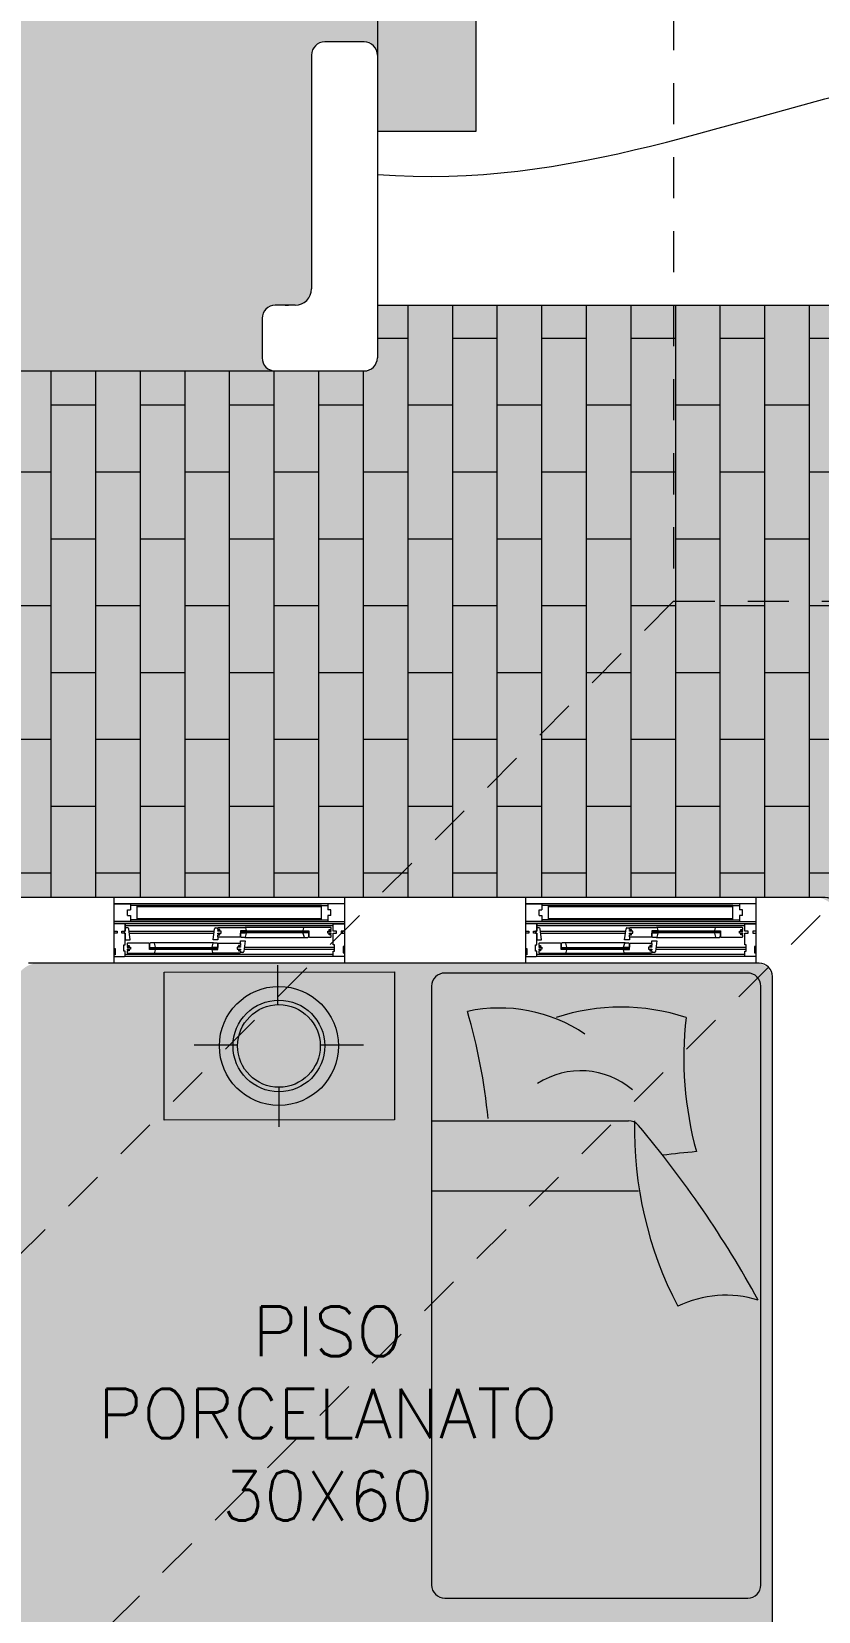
# Model space of a CAD drawing. Header units: metres. Extents: x 113 to 2416, y -346 to 476.
# Drawn here: x 124.917 to 127.307, y -160.378 to -155.577 of the extents above; entities that cross this region are included whole.
import ezdxf

# ---------------------------------------------------------------- set-up
doc = ezdxf.new("R2010")
doc.units = ezdxf.units.M
doc.linetypes.add('0', pattern=[0])
doc.linetypes.add('HIDDEN2', pattern=[0.1875, 0.125, -0.0625])
doc.layers.get('0').update_dxf_attribs({"color": 250, "linetype": '0', "lineweight": 20})
for name, color, linetype, lineweight in [('A-DOOR', 35, 'Continuous', 5), ('A-WALL', 250, 'Continuous', 20), ('baños', 140, 'Continuous', 0), ('cristales', 131, 'Continuous', 0), ('MOBILIARIOS', 252, 'Continuous', 0), ('piso', 253, 'Continuous', 0), ('SE-3', 253, 'Continuous', 5), ('textos', 7, 'Continuous', 0)]:
    doc.layers.add(name, color=color, linetype=linetype, lineweight=lineweight)
doc.layers.add('hatch piso', color=253, linetype='Continuous', lineweight=0, transparency=0.7)
doc.layers.add('REVESTIMIENTO EXTERIOR', color=7, linetype='Continuous', lineweight=5, true_color=0xffdebd)
doc.layers.add('Techos 1', color=7, linetype='HIDDEN2', lineweight=9, true_color=0x42391a)
doc.styles.get("Standard").update_dxf_attribs({"font": 'arial.ttf', "height": 0.1875})

# ---------------------------------------------------------------- blocks, each defined once
blk = doc.blocks.new('Fenton Bead')
at = {"color": 7}
blk.add_lwpolyline([(2.148625350745107, 12.49999976092647, -0.341998711879526), (0.2121336766385866, 10.99999976952654), (1.675095518294256e-06, 10.66608803160466), (1.591925979482767e-06, 0.9999997704710495), (1.000001583321733, -2.339728553124587e-07), (18.0000015877331, -3.095194642810384e-07), (18.00000158995954, 0.4999996904805357), (14.68058580464549, 12.88822827288072, 0.339454260104197), (13.23169706348835, 13.99999971166812), (4.085117021621954, 13.99999975231168, 0.34199871187953)], format="xyb", close=True, dxfattribs=at)
blk = doc.blocks.new('A$C6ca19f56')
at = {"layer": 'A-DOOR', "color": 7}
for p, q in [((0.6999996812046589, 0.2000000000137874), (2.463735881974571e-09, 0.2000000000068951)), ((0.6999996881828139, 0.1200001748414721), (7.174431573275797e-07, 0.1200001748418984)), ((7.984940282312891e-07, 0.1200001748418984), (7.902511640622834e-07, 0.09700019206071175)), ((7.902511640622834e-07, 0.09700019206071175), (0.01000080074518905, 0.09700019206071175)), ((0.03250079924728766, 0.1200001748418984), (7.984940282312891e-07, 0.1200001748418984)), ((0.01000080074518905, 0.09700019206071175), (0.01000080074518905, 0.0910001919216441)), ((0.02400079703093638, 0.0910001919216441), (0.02400079703093638, 0.09700019206071175)), ((0.02400079703093638, 0.09700019206071175), (0.03400080752490453, 0.09700019206071175)), ((0.03400079723095928, 0.09699917716722695), (0.0305013127046152, 0.09699953233269554)), ((0.0305013127046152, 0.09699953233269554), (0.0305013127046152, 0.09100019192243991)), ((0.03400079979721227, 0.1185001748071457), (0.03250079924728766, 0.1200001748418984)), ((0.03400079723169824, 0.1185001899458555), (0.03400079723095928, 0.09699917716722695)), ((0.03400080752490453, 0.09700019206071175), (0.03400079979721227, 0.1185001748071457)), ((0.04171729780406963, 0.1075003913688946), (0.03400079723169824, 0.107500191947004)), ((0.04900079757683784, 0.07149994457652298), (0.04470897347837877, 0.1047247592218596)), ((0.3009997784051279, 0.07149967879804109), (0.3052916025035302, 0.1047247420831141)), ((0.3082832781778393, 0.107500374230149), (0.3159997787502675, 0.1075001748082585)), ((0.3159997787510065, 0.1075001748068942), (0.3174997787857592, 0.1090001748416753)), ((0.3159997787510065, 0.1020001746934511), (0.3159997787510065, 0.1075001748068942)), ((0.3219997788900741, 0.1020001746934511), (0.3159997787510065, 0.1020001746934511)), ((0.3159997787517455, 0.09699916002708875), (0.3159997787517455, 0.09930017463086216)), ((0.3159997787517455, 0.09930017463086216), (0.3219997788900741, 0.09930017463086216)), ((0.3259996450033782, 0.09700017492145463), (0.3159997787517455, 0.09699916002708875)), ((0.3174997787857592, 0.1090001748416753), (0.3981311646274435, 0.1090001748433522)), ((0.3219997788900741, 0.09930017463086216), (0.3219997788900741, 0.1020001746934511)), ((0.3259997789833733, 0.0910001747824154), (0.3259996450033782, 0.09700017492145463)), ((0.4014997807327063, 0.09800017458847066), (0.3839997803283381, 0.09800017458753274)), ((0.3839997803283381, 0.09800017458753274), (0.3839997803280539, 0.08050017489805583)), ((0.3889997804720906, 0.09700017528027871), (0.3949997805824523, 0.09300017447461784)), ((0.3889997804720906, 0.09300017447097986), (0.3949997805824523, 0.09700017528027871)), ((0.3981311646274435, 0.1090001748433522), (0.399994047514042, 0.1075447312202371)), ((0.5778682692803869, 0.109000174844887), (0.3981311646706445, 0.1090001748453133)), ((0.399994047514042, 0.1075447312202371), (0.4019997807442905, 0.09950017462325178)), ((0.4019997807442905, 0.09850017460008331), (0.4014997807327063, 0.09800017458847066)), ((0.4019997807442905, 0.09950017462325178), (0.4019997807442905, 0.09850017460008331)), ((0.5760053863787817, 0.1075447312198108), (0.5739996531484763, 0.09950017462282545)), ((0.5739996531484763, 0.09950017462282545), (0.5739996531484763, 0.09850017459965699)), ((0.5739996531484763, 0.09850017459965699), (0.5744996531601174, 0.09800017458804433)), ((0.5744996531601174, 0.09800017458804433), (0.5919996535644856, 0.09800017458710641)), ((0.5778682692653803, 0.1090001748429259), (0.5760053863787817, 0.1075447312198108)), ((0.6584996551070645, 0.109000174841249), (0.5778682692653803, 0.1090001748429259)), ((0.5869996534789408, 0.09700017527985239), (0.5809996533103714, 0.09300017447419151)), ((0.5869996534789408, 0.09300017447055353), (0.5809996533103714, 0.09700017527985239)), ((0.5919996535644856, 0.09800017458710641), (0.591999653564713, 0.0805001748976295)), ((0.6499996549094504, 0.09100017478198907), (0.6499997888894455, 0.0970001749210283)), ((0.6499997888894455, 0.0970001749210283), (0.6599996551410783, 0.09699916002666242)), ((0.6539996550027496, 0.09930017463043583), (0.6539996550027496, 0.1020001746930248)), ((0.6539996550027496, 0.1020001746930248), (0.6599996551418172, 0.1020001746930248)), ((0.6599996551410783, 0.09930017463043583), (0.6539996550027496, 0.09930017463043583)), ((0.6599996551418172, 0.1075001748064679), (0.6584996551070645, 0.109000174841249)), ((0.6599996551418172, 0.1020001746930248), (0.6599996551418172, 0.1075001748064679)), ((0.6599996551410783, 0.09699916002666242), (0.6599996551410783, 0.09930017463043583)), ((0.6659996475775785, 0.09700019005939708), (0.6659996553052707, 0.1185001748067194)), ((0.6759996580715466, 0.09700019005939708), (0.6659996475775785, 0.09700019005939708)), ((0.6659996553052707, 0.1185001748067194), (0.6674996558551953, 0.1200001748414721)), ((0.6674996558551953, 0.1200001748414721), (0.6999996566084548, 0.1200001748414721)), ((0.6759996580715466, 0.09100018992032943), (0.6759996580715466, 0.09700019005939708)), ((0.6999996648513189, 0.09700019005939708), (0.6899996543572939, 0.09700019005939708)), ((0.6899996543572939, 0.09700019005939708), (0.6899996543572939, 0.09100018992032943)), ((0.6999996566084548, 0.1200001748414721), (0.6999996648513189, 0.09700019005939708)), ((7.881904764417413e-07, 0.0910001919216441), (7.601718436944793e-07, 0.0445002909961616)), ((0.01000080074518905, 0.0910001919216441), (7.881904764417413e-07, 0.0910001919216441)), ((0.03400079726267791, 0.0910001919216441), (0.02400079703093638, 0.0910001919216441)), ((0.03000080146497908, 0.03650053643418261), (0.03000080146497908, 0.05550053687452561)), ((0.03000080146497908, 0.05550053687452561), (0.03400080250682436, 0.05550053687452561)), ((0.0305013127046152, 0.09100019192243991), (0.03400079723095928, 0.09100019192238307)), ((0.03400080250682436, 0.05550053687452561), (0.03400079726267791, 0.0910001919216441)), ((0.03400079723095928, 0.09100019192238307), (0.0340007972312435, 0.07150019182822831)), ((0.0340007972312435, 0.07150019182822831), (0.04900079757683784, 0.07149994457652298)), ((0.04150070154670971, 0.06100014306901613), (0.04000070151218438, 0.05950014303429185)), ((0.04000070151218438, 0.05950014303429185), (0.04000070151320756, 0.05370352593946137)), ((0.04000070151320756, 0.05370352593946137), (0.04600070165153625, 0.05370265871025737)), ((0.04600070165153625, 0.05100265883479693), (0.04000070151246859, 0.05100265883479693)), ((0.04000070151246859, 0.05100265883479693), (0.04000070151320756, 0.04900014314879542)), ((0.04000070151320756, 0.04900014314879542), (0.0500007017448354, 0.04900014314862489)), ((0.1065007030547633, 0.06100014306776558), (0.04150070154670971, 0.06100014306901613)), ((0.04600070165153625, 0.05370265871025737), (0.04600070165153625, 0.05100265883479693)), ((0.0500007017448354, 0.04900014314862489), (0.0500005677648403, 0.04300014300958566)), ((0.108000703089516, 0.05950014303298445), (0.1065007030547633, 0.06100014306776558)), ((0.1080007030898003, 0.04200014334350755), (0.108000703089516, 0.05950014303298445)), ((0.3027679829851309, 0.06200014334584836), (0.1212324004301593, 0.06200014334584836)), ((0.3159997787507223, 0.07149992604974642), (0.3009997784051279, 0.07149967879804109)), ((0.3159996803839249, 0.05950014303298445), (0.3174996804187344, 0.06100014306776558)), ((0.3159996803836975, 0.04200014334350755), (0.3159996803839249, 0.05950014303298445)), ((0.3159997787510065, 0.08899765909624335), (0.3159997787517455, 0.09100017478224487)), ((0.3159997787517455, 0.09100017478224487), (0.3259997789833733, 0.0910001747824154)), ((0.3219997788900173, 0.08899765909624335), (0.3159997787510065, 0.08899765909624335)), ((0.3159997787517455, 0.08629679199157891), (0.3219997788900173, 0.08629765922078292)), ((0.3159997787507223, 0.08050017489674843), (0.3159997787517455, 0.08629679199157891)), ((0.3174997787852476, 0.07900017486202415), (0.3159997787507223, 0.08050017489674843)), ((0.3159997787510633, 0.0805001748964358), (0.3159997787507223, 0.07149992604974642)), ((0.3174996804187344, 0.06100014306776558), (0.3824996819267881, 0.06100014306901613)), ((0.3824997802933012, 0.07900017486327471), (0.3174997787852476, 0.07900017486202415)), ((0.3219997788900173, 0.08629765922078292), (0.3219997788900173, 0.08899765909624335)), ((0.3839996819602902, 0.04900014314879542), (0.3739996817286624, 0.04900014314862489)), ((0.3739996817286624, 0.04900014314862489), (0.3739998157086575, 0.04300014300958566)), ((0.3839996819602902, 0.05370352593946137), (0.3779996818219615, 0.05370265871025737)), ((0.3779996818219615, 0.05370265871025737), (0.3779996818219615, 0.05100265883479693)), ((0.3779996818219615, 0.05100265883479693), (0.3839996819610292, 0.05100265883479693)), ((0.3824996819267881, 0.06100014306901613), (0.3839996819613134, 0.05950014303429185)), ((0.3839997803280539, 0.08050017489805583), (0.3824997802933012, 0.07900017486327471)), ((0.3839996819613134, 0.06850039188129387), (0.3989996823069077, 0.0685006391329992)), ((0.3839996819609723, 0.05950014303466133), (0.3839996819613134, 0.06850039188129387)), ((0.3839996819613134, 0.05950014303429185), (0.3839996819602902, 0.05370352593946137)), ((0.3839996819610292, 0.05100265883479693), (0.3839996819602902, 0.04900014314879542)), ((0.3839997803510187, 0.09500017523621551), (0.3889997804720906, 0.09500017451868104)), ((0.3839997803510187, 0.09500017451868104), (0.3889997804720906, 0.09500017523621551)), ((0.3989996823069077, 0.0685006391329992), (0.3947078582085055, 0.03527557584792618)), ((0.3972314777269048, 0.07800017458519193), (0.5787679562241266, 0.0780001745847656)), ((0.5919996535418051, 0.09500017523578919), (0.5869996534789408, 0.09500017451825471)), ((0.5919996535418051, 0.09500017451825471), (0.5869996534789408, 0.09500017523578919)), ((0.591999653564713, 0.0805001748976295), (0.5934996535995225, 0.07900017486284838)), ((0.5934996535995225, 0.07900017486284838), (0.6584996551075761, 0.07900017486159783)), ((0.6599996551410783, 0.09100017478181854), (0.6499996549094504, 0.09100017478198907)), ((0.6539996550027496, 0.08629765922035659), (0.6539996550027496, 0.08899765909581703)), ((0.6539996550027496, 0.08899765909581703), (0.6599996551418172, 0.08899765909581703)), ((0.6599996551410783, 0.08629679199115259), (0.6539996550027496, 0.08629765922035659)), ((0.6584996551075761, 0.07900017486159783), (0.6599996551421015, 0.08050017489632211)), ((0.6599996551418172, 0.08899765909581703), (0.6599996551410783, 0.09100017478181854)), ((0.6599996551421015, 0.08050017489632211), (0.6599996551410783, 0.08629679199115259)), ((0.6659996521870681, 0.05550053810961941), (0.6659996578398051, 0.09100018992032943)), ((0.6699996532289134, 0.05550053810961941), (0.6659996521870681, 0.05550053810961941)), ((0.6659996578398051, 0.09100018992032943), (0.6759996580715466, 0.09100018992032943)), ((0.6699996532289134, 0.03650053766927641), (0.6699996532289134, 0.05550053810961941)), ((0.6899996543572939, 0.09100018992032943), (0.6999996669120065, 0.09100018992032943)), ((0.6999996949306393, 0.05050019386096238), (0.6959996938887372, 0.05050019386096238)), ((0.6959996938887372, 0.05050019386096238), (0.6959996938887372, 0.03150019342061938)), ((0.6999996669120065, 0.09100018992032943), (0.6999996949306393, 0.05050019386096238)), ((0.6999996812046589, 7.105427357601002e-15), (2.463721671119856e-09, 6.899369964230573e-12)), ((7.601718436944793e-07, 0.0445002909961616), (0.004000761213745818, 0.0445002909961616)), ((0.004000761213745818, 0.02550029055581859), (7.632901031229267e-07, 0.02550029055581859)), ((7.632901031229267e-07, 0.02550029055581859), (7.66917224837016e-07, 0.02150017487657152)), ((7.66917224837016e-07, 0.02150017487657152), (0.001500767292071714, 0.02000017484181882)), ((0.001500767292071714, 0.02000017484181882), (0.03250079579524368, 0.02000017484181882)), ((0.004000761213745818, 0.0445002909961616), (0.004000761213745818, 0.02550029055581859)), ((0.03400079938862177, 0.03650053643418261), (0.03000080146497908, 0.03650053643418261)), ((0.03250079579524368, 0.02000017484181882), (0.03400079617003371, 0.02150017487657152)), ((0.6674996295443094, 0.02000014267773764), (0.03250079579524368, 0.02000017484181882)), ((0.03400079617003371, 0.02150017487657152), (0.03400079938862177, 0.03650053643418261)), ((0.0500005677648403, 0.04300014300958566), (0.04000070151320756, 0.04300115790395154)), ((0.04000070151320756, 0.04300115790395154), (0.04000070151320756, 0.04070014330017813)), ((0.04000070151320756, 0.04070014330017813), (0.04600070165153625, 0.04070014330017813)), ((0.04600070165153625, 0.03800014323758916), (0.04000070151246859, 0.03800014323758916)), ((0.04000070151246859, 0.03800014323758916), (0.04000070151246859, 0.03250014312414606)), ((0.04000070151246859, 0.03250014312414606), (0.0415007015472213, 0.03100014308936494)), ((0.0415007015472213, 0.03100014308936494), (0.1221320873889056, 0.03100014308768806)), ((0.04600070165153625, 0.04070014330017813), (0.04600070165153625, 0.03800014323758916)), ((0.1080007031124808, 0.04500014269482477), (0.1130007031753451, 0.04500014341235925)), ((0.1080007031124808, 0.04500014341235925), (0.1130007031753451, 0.04500014269482477)), ((0.1255007034941684, 0.04200014334256963), (0.1080007030898003, 0.04200014334350755)), ((0.1130007031753451, 0.04300014265076157), (0.1190007033439144, 0.04700014345642245)), ((0.1130007031753451, 0.04700014346006043), (0.1190007033439144, 0.04300014265076157)), ((0.1221320873889056, 0.03100014308768806), (0.1239949702755041, 0.03245558671080317)), ((0.1221320873738989, 0.03100014308572696), (0.3018682960413912, 0.03100014308572696)), ((0.1239949702755041, 0.03245558671080317), (0.1260007035057527, 0.04050014330778851)), ((0.1260007035057527, 0.04150014333095697), (0.1255007034941684, 0.04200014334256963)), ((0.1260007035057527, 0.04050014330778851), (0.1260007035057527, 0.04150014333095697)), ((0.2979996799676883, 0.04150014333095697), (0.2984996799792725, 0.04200014334256963)), ((0.2979996799676883, 0.04050014330778851), (0.2979996799676883, 0.04150014333095697)), ((0.3000054131979937, 0.03245558671080317), (0.2979996799676883, 0.04050014330778851)), ((0.2984996799792725, 0.04200014334256963), (0.3159996803836975, 0.04200014334350755)), ((0.3018682960845922, 0.03100014308768806), (0.3000054131979937, 0.03245558671080317)), ((0.3824996819262765, 0.03100014308936494), (0.3018682960845922, 0.03100014308768806)), ((0.3109996802399451, 0.04300014265076157), (0.3049996801295833, 0.04700014345642245)), ((0.3109996802399451, 0.04700014346006043), (0.3049996801295833, 0.04300014265076157)), ((0.315999680361017, 0.04500014269482477), (0.3109996802399451, 0.04500014341235925)), ((0.315999680361017, 0.04500014341235925), (0.3109996802399451, 0.04500014269482477)), ((0.3739998157086575, 0.04300014300958566), (0.3839996819602902, 0.04300115790395154)), ((0.3839996819602902, 0.04070014330017813), (0.3779996818219615, 0.04070014330017813)), ((0.3779996818219615, 0.04070014330017813), (0.3779996818219615, 0.03800014323758916)), ((0.3779996818219615, 0.03800014323758916), (0.3839996819610292, 0.03800014323758916)), ((0.3839996819610292, 0.03250014312414606), (0.3824996819262765, 0.03100014308936494)), ((0.3839996819602902, 0.04300115790395154), (0.3839996819602902, 0.04070014330017813)), ((0.3839996819610292, 0.03800014323758916), (0.3839996819610292, 0.03250014312414606)), ((0.3917161825341395, 0.03249994370089127), (0.3839996819617681, 0.03250014312278182)), ((0.6659996589324493, 0.02150017487617362), (0.6659996553052707, 0.03650053766927641)), ((0.6659996553052707, 0.03650053766927641), (0.6699996532289134, 0.03650053766927641)), ((0.6674996593072393, 0.02000017484142091), (0.6659996589324493, 0.02150017487617362)), ((0.6984996878104113, 0.02000017484142091), (0.6674996593072393, 0.02000017484142091)), ((0.6959996938887372, 0.03150019342061938), (0.6999996918123799, 0.03150019342061938)), ((0.6999996881852582, 0.02150017487617362), (0.6984996878104113, 0.02000017484142091)), ((0.6999996918123799, 0.03150019342061938), (0.6999996881852582, 0.02150017487617362))]:
    blk.add_line(p, q, dxfattribs=at)
at = {"layer": 'A-DOOR', "extrusion": (0, 0, -1)}
for p, q in [((0.6999996785422411, 0.180000017856436), (2.842170943040401e-14, 0.1799999604681091)), ((0.04130123175687572, 0.1622047085299059), (0.04999999322004101, 0.1622047084569758)), ((0.04130123175687572, 0.1448071856035753), (0.04130123175687572, 0.1622047085299059)), ((0.04130123175687572, 0.1448071856035753), (0.04999999322004101, 0.1448071855306452)), ((0.6586984469841752, 0.1622047054189366), (0.64999968552101, 0.1622047053460065)), ((0.6586984469841752, 0.144807182492606), (0.64999968552101, 0.1448071824196759)), ((0.6586984469841752, 0.144807182492606), (0.6586984469841752, 0.1622047054189366)), ((2.842170943040401e-14, 0.1270118771055593), (0.6999996785422411, 0.1270119344938863))]:
    blk.add_line(p, q, dxfattribs=at)
at = {"layer": 'A-DOOR'}
for p, q in [((0.06999999275805635, 0.1749999889640534), (0.04999999295219482, 0.1749999885453448)), ((0.0699999916904801, 0.1320119051694277), (0.06999999275805635, 0.1749999889640534)), ((0.6299996860798558, 0.1711023462891959), (0.06999999266125202, 0.1711023134207535)), ((0.06999999266125201, 0.1359095164533741), (0.06999999266125201, 0.1711023494001651)), ((0.6299996870505709, 0.1320119020584585), (0.6299996859829946, 0.1749999858530842)), ((0.6299996859829946, 0.1749999858530842), (0.6499996857888561, 0.1749999854343756)), ((0.629999686079799, 0.1359095133424049), (0.629999686079799, 0.1711023462891959)), ((0.0699999916904801, 0.1320119051694277), (0.04999999295219482, 0.1320119055881435)), ((0.0699999917872734, 0.1359094804739626), (0.6299996869537665, 0.1359095133424049)), ((0.6299996870505709, 0.1320119020584585), (0.6499996857888561, 0.1320119024771671))]:
    blk.add_line(p, q, dxfattribs=at)
at = {"layer": 'A-DOOR', "color": 9, "true_color": 0xc7c8ca}
for p, q in [((0.6299996859829946, 0.1749999858530842), (0.0699999927580555, 0.1749999555625603)), ((0.04999999295216556, 0.132011866160438), (0.6299996870505709, 0.1320119438687257))]:
    blk.add_line(p, q, dxfattribs=at)
at = {"layer": 'A-DOOR', "color": 8}
for p, q in [((0.6659996536089494, 0.1140001748414718), (0.03400079723152771, 0.1140001748418982)), ((0.04570692844990276, 0.09699917024307325), (0.304293642639891, 0.0969990574172428)), ((0.04648184894736573, 0.09100018489267114), (0.30351874247674, 0.0910001845909747)), ((0.3964807192826925, 0.04900014144877929), (0.6699996532289134, 0.04900002927636393)), ((0.6659996581552292, 0.0260001427055343), (0.03400079685971491, 0.02600017481402261)), ((0.3957058046116231, 0.04300115630949364), (0.6699996532289134, 0.04300104403152005))]:
    blk.add_line(p, q, dxfattribs=at)
at = {"layer": 'A-DOOR', "extrusion": (0, 0, -1)}
for points in [[(-2.842170943040401e-14, 0.1799999902704315), (-0.04999999284748924, 0.1799999902704243), (-0.04999999322004101, 0.1622047085299059)], [(-0.04999999322004101, 0.1448071856035753), (-0.04999999284748924, 0.1270119069078817), (-2.842170943040401e-14, 0.1270119069078817)], [(-0.6999996787410225, 0.1799999871594551), (-0.6499996858935617, 0.1799999871594551), (-0.64999968552101, 0.1622047054189366)], [(-0.64999968552101, 0.144807182492606), (-0.6499996858935617, 0.1270119037969053), (-0.6999996787410225, 0.1270119037969053)]]:
    blk.add_lwpolyline(points, dxfattribs=at)
at = {"layer": 'A-DOOR', "color": 7}
for points in [[(0.5869996534789408, 0.09700017527985239), (0.3889997804720906, 0.09700017528027871), (0.3889997804720906, 0.09300017518851433), (0.5869996534789408, 0.09300017518808801)], [(0.3889997804720906, 0.09700017528027871), (0.3949997805824523, 0.09700017528027871), (0.3949997805824523, 0.09300017447097986), (0.3889997804720906, 0.09300017447097986)], [(0.5869996534789408, 0.09300017447055353), (0.3889997804720906, 0.09300017447097986), (0.3889997804720906, 0.09700017456638221), (0.5869996534789408, 0.09700017456595589)], [(0.4014997807747704, 0.09800017458841381), (0.3894997804958393, 0.09800017458841381), (0.3894997804958393, 0.09700017456638221), (0.4014997807747704, 0.09700017456638221)], [(0.3949997805824523, 0.09700017528027871), (0.3999997807035243, 0.09700017528027871), (0.3999997807035243, 0.09300017447097986), (0.3949997805824523, 0.09300017447097986)], [(0.574499653176261, 0.09800017458798749), (0.5864996534551921, 0.09800017458798749), (0.5864996534551921, 0.09700017456595589), (0.574499653176261, 0.09700017456595589)], [(0.5809996533103714, 0.09700017527985239), (0.5759996531892995, 0.09700017527985239), (0.5759996531892995, 0.09300017447055353), (0.5809996533103714, 0.09300017447055353)], [(0.5869996534789408, 0.09700017527985239), (0.5809996533103714, 0.09700017527985239), (0.5809996533103714, 0.09300017447055353), (0.5869996534789408, 0.09300017447055353)], [(0.3839997803510187, 0.09500017523257753), (0.3889997804720906, 0.09500017523257753), (0.3889997804720906, 0.09500017451868104), (0.3839997803510187, 0.09500017451868104)], [(0.4014997807747704, 0.09300017518851433), (0.3894997804958393, 0.09300017518851433), (0.3894997804958393, 0.09200017516284476), (0.4014997807747704, 0.09200017516284476)], [(0.574499653176261, 0.09300017518808801), (0.5864996534551921, 0.09300017518808801), (0.5864996534551921, 0.09200017516241843), (0.574499653176261, 0.09200017516241843)], [(0.5919996535418051, 0.09500017523215121), (0.5869996534789408, 0.09500017523215121), (0.5869996534789408, 0.09500017451825471), (0.5919996535418051, 0.09500017451825471)], [(0.1080007031124808, 0.04500014269846275), (0.1130007031753451, 0.04500014269846275), (0.1130007031753451, 0.04500014341235925), (0.1080007031124808, 0.04500014341235925)], [(0.1130007031753451, 0.04300014265076157), (0.1190007033439144, 0.04300014265076157), (0.1190007033439144, 0.04700014346006043), (0.1130007031753451, 0.04700014346006043)], [(0.1130007031753451, 0.04700014346006043), (0.3109996802399451, 0.04700014346006043), (0.3109996802399451, 0.04300014336465807), (0.1130007031753451, 0.04300014336465807)], [(0.1130007031753451, 0.04300014265076157), (0.3109996802399451, 0.04300014265076157), (0.3109996802399451, 0.04700014274252595), (0.1130007031753451, 0.04700014274252595)], [(0.1255007034780249, 0.04700014274252595), (0.1135007031990938, 0.04700014274252595), (0.1135007031990938, 0.04800014276819553), (0.1255007034780249, 0.04800014276819553)], [(0.1255007034780249, 0.04200014334262647), (0.1135007031990938, 0.04200014334262647), (0.1135007031990938, 0.04300014336465807), (0.1255007034780249, 0.04300014336465807)], [(0.1190007033439144, 0.04300014265076157), (0.1240007034649864, 0.04300014265076157), (0.1240007034649864, 0.04700014346006043), (0.1190007033439144, 0.04700014346006043)], [(0.2984996799372652, 0.04700014274252595), (0.3104996802161963, 0.04700014274252595), (0.3104996802161963, 0.04800014276819553), (0.2984996799372652, 0.04800014276819553)], [(0.2984996799372652, 0.04200014334262647), (0.3104996802161963, 0.04200014334262647), (0.3104996802161963, 0.04300014336465807), (0.2984996799372652, 0.04300014336465807)], [(0.3049996801295833, 0.04300014265076157), (0.2999996800085114, 0.04300014265076157), (0.2999996800085114, 0.04700014346006043), (0.3049996801295833, 0.04700014346006043)], [(0.3109996802399451, 0.04300014265076157), (0.3049996801295833, 0.04300014265076157), (0.3049996801295833, 0.04700014346006043), (0.3109996802399451, 0.04700014346006043)], [(0.315999680361017, 0.04500014269846275), (0.3109996802399451, 0.04500014269846275), (0.3109996802399451, 0.04500014341235925), (0.315999680361017, 0.04500014341235925)]]:
    blk.add_lwpolyline(points, close=True, dxfattribs=at)
for centre, start, end in [((0.04171737533474129, 0.1045003913003555), 4.289116395801832, 90.00148072714514), ((0.3082832006471676, 0.10450037416161), 89.99851927285486, 175.7108836041982), ((0.391716260064868, 0.03549994376943033), 269.9985192728549, 355.7108836041982)]:
    blk.add_arc(centre, 0.003000000069526702, start, end, dxfattribs=at)
at = {"layer": 'cristales', "const_width": 0.004000000000000002}
for points in [[(0.5759996531892995, 0.09500017487520296), (0.3999997807035243, 0.09500017487562928)], [(0.1240007034649864, 0.045000143055411), (0.2999996800085114, 0.045000143055411)]]:
    blk.add_lwpolyline(points, dxfattribs=at)
at = {"layer": 'A-DOOR', "color": 7, "yscale": 0.001000000023175567, "zscale": 0.001000000023175567}
for p, xscale in [((0.1080007031124808, 0.04800014331025437), 0.001000000023175567), ((0.315999680361017, 0.04800014331025437), -0.001000000023175567)]:
    blk.add_blockref('Fenton Bead', p, dxfattribs=dict(at, xscale=xscale))
at = {"layer": 'A-DOOR', "color": 7, "yscale": 0.001000000023175567, "zscale": 0.001000000023175567, "rotation": 180}
for p, xscale in [((0.3839997803510187, 0.09200017462078591), -0.001000000023175567), ((0.5919996535418051, 0.09200017462035959), 0.001000000023175567)]:
    blk.add_blockref('Fenton Bead', p, dxfattribs=dict(at, xscale=xscale))
blk = doc.blocks.new('PL BASE 1N NASAS 09')
at = {"layer": 'A-WALL', "transparency": 33554684}
blk.add_line((-115.8710712337408, -46.24975761938536), (-115.991071233741, -46.24975761938536), dxfattribs=at)
at = {"layer": 'A-WALL'}
for p, q in [((-116.031071233741, -46.28975761938536), (-116.0310712337411, -46.99975761938084)), ((-115.8310712337408, -46.28975761938537), (-115.831071233741, -47.20975761938088)), ((-116.0810712337411, -47.04975761938083), (-116.1410712337408, -47.04975761938083)), ((-116.1110712337408, -47.04975761938083), (-116.1010712337411, -47.04975761938083)), ((-116.1810712337408, -47.0897576193808), (-116.1810712337408, -47.20975761938085)), ((-116.1410712337408, -47.24975761938087), (-115.871071233741, -47.24975761938087)), ((-116.6310712337414, -48.84971880325272), (-116.6310712362051, -49.04971880325962)), ((-115.9310712337414, -48.84971880325272), (-115.9310712362051, -49.04971880325962)), ((-115.3810712337411, -48.84971880325272), (-115.3810712362048, -49.04971880325962)), ((-114.6810712337411, -48.84971880325272), (-114.6810712362048, -49.04971880325962)), ((-116.6310712337414, -49.04971880325272), (-116.8910636228574, -49.0497188032527)), ((-114.6710712343688, -49.04971878348911), (-115.9310715550004, -49.04971880325961)), ((-114.6310712337411, -52.49971880325275), (-114.6310712337411, -49.08971878348911))]:
    blk.add_line(p, q, dxfattribs=at)
for points in [[(-116.6310712337414, -48.84971880325272), (-117.1810712337416, -48.84971877023865)], [(-115.3810712337411, -48.84971880324848), (-115.9310715550004, -48.84971880324583)]]:
    blk.add_lwpolyline(points, dxfattribs=at)
blk.add_lwpolyline([(-114.4310712337411, -53.44971880325274), (-114.4310712337411, -49.48971880325268, -0.4142135623730802), (-114.3910712337411, -49.44971880325268), (-113.8710712337412, -49.44971880325265, 0.4142135623730794), (-113.8310712337412, -49.40971880325265), (-113.8310712337412, -49.28971880325269, 0.414213562373095), (-113.8710712337412, -49.24971880325269), (-114.3910712337411, -49.24971880325269, -0.4142135623731346), (-114.4310712337411, -49.20971880325269), (-114.4310712337411, -48.88971880325386, 0.4142135623618917), (-114.4710712337396, -48.84971880325386), (-114.6810715550002, -48.84971880324583)], format="xyb", dxfattribs=at)
at = {"layer": 'A-WALL', "transparency": 33554684}
blk.add_arc((-115.991071233741, -46.28975761938536), 0.04, 90, 179.9999999999928, dxfattribs=at)
at = {"layer": 'A-WALL'}
for centre, radius, start, end in [((-115.8710712337408, -46.28975761938536), 0.04, 359.9999999999868, 90), ((-116.0810712337411, -46.99975761938083), 0.05, 270, 359.9999999999926), ((-116.1410712337408, -47.08975761938083), 0.04, 90, 179.9999999999674), ((-116.1410712337408, -47.20975761938087), 0.04, 179.9999999999704, 270), ((-115.871071233741, -47.20975761938087), 0.04, 270, 359.9999999999876), ((-114.6710712337411, -49.08971878348911), 0.04, 0, 90.00000089902049)]:
    blk.add_arc(centre, radius, start, end, dxfattribs=at)
at = {"layer": 'piso'}
for p, q in [((-115.5310712502027, -46.5205095977398), (-115.5310712502026, -43.81917638523309)), ((-115.8310712337408, -44.00975761938537), (-115.8310712337408, -46.31975761938538)), ((-115.8310712337409, -46.5205095977398), (-115.5310712502026, -46.5205095977398)), ((-115.8310712337409, -47.04975761938037), (-112.0424892982115, -47.04975761938051)), ((-117.2710712337409, -47.24975761938081), (-116.1410712337408, -47.24975761938087))]:
    blk.add_line(p, q, dxfattribs=at)
at = {"layer": 'Techos 1'}
for p, q in [((-114.931071233741, -42.54971880325273), (-114.931071233741, -47.94971880325273)), ((-114.931071233741, -47.94971880325273), (-118.0810712337412, -51.0997188032525)), ((-113.5310712337411, -47.94971880325273), (-117.6310712337414, -52.04971880325266)), ((-114.931071233741, -47.94971880325273), (-113.5310712337411, -47.94971880325273))]:
    blk.add_line(p, q, dxfattribs=at)
at = {"color": 1}
for p in [(-116.6310712362051, -49.04971880325962), (-115.3810712362048, -49.04971880325962)]:
    blk.add_blockref('A$C6ca19f56', p, dxfattribs=at)
blk = doc.blocks.new('SBED BL22')
at = {"layer": 'MOBILIARIOS'}
for p, q in [((0.00241242135621178, -0.4088221883079086), (0.5976533799018853, -0.4088221883079086)), ((0.00241242135621178, -0.6219692258249552), (0.6287116052687907, -0.6219692258249552))]:
    blk.add_line(p, q, dxfattribs=at)
blk.add_lwpolyline([(1, -1.819999999999993), (1, 0, 0.414213562373095), (0.9600000000000364, 0.04000000000002046), (0.03999999999996362, 0.04000000000002046, 0.414213562373095), (0, 0), (0, -1.819999999999993, 0.414213562373095), (0.03999999999996362, -1.860000000000014), (0.9600000000000364, -1.860000000000014, 0.414213562373095)], format="xyb", close=True, dxfattribs=at)
for centre, radius, start, end in [((0.2059596454719212, -0.5325346592647975), 0.4661903292985375, 56.11498577674634, 102.0188407611104), ((-1.595732499659562, -0.5730696081092788), 1.775452949317989, 5.511244403933585, 16.23933644117954), ((0.5754761985531331, -0.6928799687700575), 0.6292363635747422, 71.72792704004752, 108.2720729599525), ((1.855357576731876, -0.2171210456308472), 1.089421714475381, 173.5833996026714, 195.2055617040284), ((0.4532703391894302, -0.4984505590371668), 0.2413966346218312, 49.53814943580243, 122.9918795255768), ((0.5976533799018853, -0.4488221883079291), 0.04000000000000001, 40.11703525090109, 90), ((1.786665587143716, -0.4334091819657715), 1.170738170286641, 178.7966271382836, 207.446990573908), ((-1.843339832581478, -2.505570039994097), 3.231967980541959, 28.68535350801027, 40.11703525090109), ((1.026436428071747, -3.015260494016673), 2.522223688764488, 95.05780317656047, 97.38856950726952), ((0.8935827206908016, -1.272030941280264), 0.3326829297219207, 72.79902588868228, 116.0068363651774)]:
    blk.add_arc(centre, radius, start, end, dxfattribs=at)
blk = doc.blocks.new('PL MUEBLES 1N NASAS 09')
at = {"layer": 'hatch piso'}
h = blk.add_hatch(dxfattribs=at)
h.set_pattern_fill('AR-BRSTD', color=256, scale=0.002, angle=-90.00000000000001)
h.set_pattern_definition([(270, (-8.745879547549919, 232.0100725299206), (0.1354836, -2.178742458197296e-17), []), (0, (-8.745879547549919, 232.0100725299206), (0.1354836, 0.2032), [0.1354836, -0.1354836])])
edge = h.paths.add_edge_path()
edge.add_line((62.33047333544064, 47.14807486002906), (63.23047333544037, 47.14807486002911))
edge.add_line((63.23047333544037, 47.14807486002911), (63.23047333544059, 48.44807486002907))
edge.add_line((63.23047333544059, 48.44807486002907), (56.53309564073618, 48.44807486002884))
edge.add_line((56.53309564073618, 48.44807486002884), (56.53309564073629, 48.27307486002911))
edge.add_line((56.53309564073629, 48.27307486002911), (56.38309564073631, 48.27307486002911))
edge.add_line((56.38309564073631, 48.27307486002911), (56.38309564073633, 48.45357486002917))
edge.add_line((56.38309564073633, 48.45357486002917), (54.58787718628311, 48.45357486002946))
edge.add_line((54.58787718628311, 48.45357486002946), (54.58787718628315, 46.94807486002907))
edge.add_line((54.58787718628315, 46.94807486002907), (55.82569395206997, 46.94807486002912))
edge.add_arc((55.87547333544112, 46.99728881121364), 0.07000000000002685, 180.0000000000116, 224.6727403341577, ccw=False)
edge.add_line((55.80547333544109, 46.99728881121362), (55.80547333544109, 47.10728881121358))
edge.add_arc((55.8754733354411, 47.10728881121359), 0.07000000000000739, 90.00000000001171, 180.0000000000116, ccw=False)
edge.add_line((55.87547333544109, 47.1772888112136), (55.9854733354411, 47.1772888112136))
edge.add_arc((55.98547333544109, 47.10728881121359), 0.07000000000000739, -1.1709744285326451e-11, 89.9999999999884, ccw=False)
edge.add_line((56.05547333544109, 47.10728881121358), (56.05547333544109, 46.99728881121362))
edge.add_arc((55.98547333544108, 46.9972888112136), 0.0700000000000145, -44.67274033409598, 1.750777300912887e-11, ccw=False)
edge.add_line((56.03525271881227, 46.94807486002915), (59.0256939700979, 46.94807486002929))
edge.add_arc((59.07547333674199, 46.99728882813308), 0.07000000000004498, 179.9999999999884, 224.6727598081308, ccw=False)
edge.add_line((59.00547333674194, 46.99728882813309), (59.00547333674194, 47.10728882813305))
edge.add_arc((59.07547333674194, 47.10728882813305), 0.06999999999999318, 90, 180, ccw=False)
edge.add_line((59.07547333674194, 47.17728882813304), (59.18547333674195, 47.17728882813304))
edge.add_arc((59.18547333674195, 47.10728882813305), 0.06999999999999318, 0, 90, ccw=False)
edge.add_line((59.25547333674194, 47.10728882813305), (59.25547333674194, 46.99728882813309))
edge.add_arc((59.18547333674189, 46.99728882813309), 0.07000000000005002, -90, 0, ccw=False)
edge.add_line((59.18547333674189, 46.92728882813304), (59.07547333674199, 46.92728882813304))
edge.add_arc((59.07547333674199, 46.99728882813307), 0.0700000000000287, 229.9947977251994, 270, ccw=False)
edge.add_line((59.03047333544123, 46.94366980275089), (59.03047333544112, 44.97199442516524))
edge.add_arc((59.07547333674192, 44.91837539978317), 0.0699999999999629, 89.9999999999884, 130.0052022748909, ccw=False)
edge.add_line((59.07547333674194, 44.98837539978314), (59.18547333674195, 44.98837539978314))
edge.add_arc((59.18547333674195, 44.91837539978314), 0.06999999999999318, 0, 90, ccw=False)
edge.add_line((59.25547333674194, 44.91837539978314), (59.25547333674194, 44.80837539978319))
edge.add_arc((59.18547333674189, 44.80837539978319), 0.07000000000005002, -90, 0, ccw=False)
edge.add_line((59.18547333674189, 44.73837539978314), (59.07547333674199, 44.73837539978314))
edge.add_arc((59.07547333674198, 44.80837539978323), 0.07000000000009265, 229.9947977250752, 270.0000000000116, ccw=False)
edge.add_line((59.03047333544106, 44.7547563744011), (59.03047333544089, 41.1719944251663))
edge.add_arc((59.07547333674065, 41.11837539978324), 0.07000000000005885, 90.00000000001751, 130.0052022737088, ccw=False)
edge.add_line((59.07547333674063, 41.1883753997833), (59.18547333674053, 41.1883753997833))
edge.add_arc((59.18547333674053, 41.11837539978325), 0.07000000000005002, 0, 90, ccw=False)
edge.add_line((59.25547333674058, 41.11837539978325), (59.25547333674058, 41.00837539978329))
edge.add_arc((59.18547333674059, 41.00837539978329), 0.06999999999999318, -90, 0, ccw=False)
edge.add_line((59.18547333674059, 40.9383753997833), (59.07547333674057, 40.9383753997833))
edge.add_arc((59.07547333674057, 41.00837539978329), 0.06999999999999318, 180, 270, ccw=False)
edge.add_line((59.00547333674058, 41.00837539978329), (59.00547333674058, 41.11837539978325))
edge.add_arc((59.07547333674064, 41.11837539978322), 0.07000000000005713, 149.8480530798668, 179.9999999999767, ccw=False)
edge.add_line((59.01494459063377, 41.15353604390046), (56.03909236191515, 41.15353604390057))
edge.add_arc((55.98547333544103, 41.10853604390083), 0.07000000000006618, 2.9103830456733704e-11, 40.005200884535725, ccw=False)
edge.add_line((56.05547333544109, 41.10853604390087), (56.05547333544109, 40.99853604390091))
edge.add_arc((55.9854733354411, 40.99853604390091), 0.06999999999999318, -90, 0, ccw=False)
edge.add_line((55.9854733354411, 40.92853604390092), (55.87547333544109, 40.92853604390092))
edge.add_arc((55.87547333544109, 40.99853604390091), 0.06999999999999318, 180, 270, ccw=False)
edge.add_line((55.80547333544109, 40.99853604390091), (55.80547333544109, 41.10853604390087))
edge.add_arc((55.87547333544116, 41.10853604390083), 0.07000000000006423, 139.9947991154644, 179.9999999999709, ccw=False)
edge.add_line((55.82185430896703, 41.15353604390057), (50.43629332391805, 41.15353604390077))
edge.add_arc((50.38267429744407, 41.10853604390091), 0.07000000000003498, -3.490185918053612e-11, 40.005200884686076, ccw=False)
edge.add_line((50.4526742974441, 41.10853604390087), (50.4526742974441, 40.99853604390091))
edge.add_arc((50.38267429744411, 40.99853604390091), 0.06999999999999318, -90, 0, ccw=False)
edge.add_line((50.38267429744411, 40.92853604390092), (50.2726742974441, 40.92853604390092))
edge.add_arc((50.2726742974441, 40.99853604390091), 0.06999999999999318, 180, 270, ccw=False)
edge.add_line((50.2026742974441, 40.99853604390091), (50.2026742974441, 41.10853604390087))
edge.add_arc((50.27267429744415, 41.10853604390086), 0.07000000000005002, 139.9947991152424, 179.9999999999942, ccw=False)
edge.add_line((50.21905527097022, 41.1535360439008), (46.43047333544075, 41.15353604390094))
edge.add_line((46.43047333544075, 41.15353604390094), (46.43047333544064, 40.95353604390095))
edge.add_line((46.43047333544064, 40.95353604390095), (44.33047333544016, 40.95353604390101))
edge.add_line((44.33047333544016, 40.95353604390101), (44.33047333544033, 39.35357486002907))
edge.add_line((44.33047333544033, 39.35357486002907), (47.83047333544033, 39.35357486002907))
edge.add_line((47.83047333544033, 39.35357486002907), (47.83047333544062, 38.95357486002915))
edge.add_line((47.83047333544062, 38.95357486002915), (62.33047333543995, 38.95357486002904))
edge.add_line((62.33047333543995, 38.95357486002904), (62.33047333544064, 47.14807486002906))
at = {"layer": 'MOBILIARIOS'}
for p, q in [((46.1284755197411, 39.02761078465073), (46.1284755197411, 39.14762504956798)), ((45.87416555496125, 38.9057278680425), (46.00600397276722, 38.9057278680425)), ((46.25700525312814, 38.90590184522898), (46.38884367093411, 38.90590184522898)), ((46.13272041985684, 38.65652720724393), (46.13272041985684, 38.77654147216117))]:
    blk.add_line(p, q, dxfattribs=at)
blk.add_lwpolyline([(46.48266916762432, 39.12709150177386), (46.48266916762432, 38.67709150177404), (45.78266934446825, 38.6768611690768), (45.78266934446825, 39.12686116907662)], close=True, dxfattribs=at)
for radius in [0.1808878024788153, 0.1393888684885831, 0.1255558904918424]:
    blk.add_circle((46.13150719372712, 38.90209150091289), radius, dxfattribs=at)
at = {"layer": 'baños'}
blk.add_blockref('PL BASE 1N NASAS 09', (162.2615445691817, 88.20329366328178), dxfattribs=at)
at = {"layer": 'MOBILIARIOS', "rotation": 0.00250188729231864}
blk.add_blockref('SBED BL22', (46.59528747660666, 39.08376697835909), dxfattribs=at)

msp = doc.modelspace()

# ---------------------------------------------------------------- hatches: boundary and pattern name
at = {"layer": 'SE-3', "true_color": 0xffc78f, "transparency": 33554483}
h = msp.add_hatch(color=31, dxfattribs=at)
h.dxf.hatch_style = 1
edge = h.paths.add_edge_path()
edge.add_line((138.7670649740977, -150.4530876958267), (138.7670649740977, -150.5630876958266))
edge.add_arc((138.6970649740977, -150.5630876958267), 0.07000000000005002, -90.00000000002319, 2.319211489520967e-11, ccw=False)
edge.add_line((138.6970649740976, -150.6330876958267), (138.567064972797, -150.6301697347639))
edge.add_line((138.567064972797, -150.6301697347639), (138.5670649727969, -152.5859214323599))
edge.add_line((138.5670649727969, -152.5859214323599), (138.6970649740976, -152.5830034712971))
edge.add_arc((138.6897487256047, -152.6603197197901), 0.07766163643035366, 5.405663785709692, 84.59433621435488, ccw=False)
edge.add_line((138.7670649740977, -152.653003471297), (138.7670649740977, -152.763003471297))
edge.add_arc((138.6901307547507, -152.75606925195), 0.0772460840722058, 275.1502551374534, 354.84974486252366, ccw=False)
edge.add_line((138.6970649740976, -152.8330034712971), (138.5898052284228, -152.8330034712971))
edge.add_arc((138.5821873157356, -152.8023027259562), 0.03163176185726354, 241.4402714144968, 283.93559901357173, ccw=False)
edge.add_line((138.5670649727968, -152.8300855102342), (138.5670649727966, -156.3860083653048))
edge.add_line((138.5670649727966, -156.3860083653048), (138.6970649740963, -156.3830904042423))
edge.add_arc((138.6900994282356, -156.4600559501031), 0.07728010144141455, 5.171302059573293, 84.82869794051447, ccw=False)
edge.add_line((138.7670649740963, -156.4530904042423), (138.7670649740963, -156.5630904042423))
edge.add_arc((138.6970649740963, -156.5630904042423), 0.06999999999999318, 269.9999999999535, 359.9999999999535, ccw=False)
edge.add_line((138.6970649740963, -156.6330904042423), (138.5870649740963, -156.6330904042423))
edge.add_arc((138.5976229570193, -156.5525324213193), 0.08124690527041953, 187.4666657375544, 262.5333342625475, ccw=False)
edge.add_line((138.5170649740963, -156.5630904042424), (138.5170649740963, -156.4530904042423))
edge.add_arc((138.5870649740963, -156.4530904042423), 0.06999999999993634, 140.4428934203772, 180.0000000000233, ccw=False)
edge.add_line((138.5330956585257, -156.4085111155889), (135.5756839992709, -156.4080904042422))
edge.add_arc((135.5220649727939, -156.4530904042429), 0.07000000000288555, 4.653202267945744e-10, 40.00520088368472, ccw=False)
edge.add_line((135.5920649727968, -156.4530904042423), (135.5920649727968, -156.5630904042424))
edge.add_arc((135.5220649727968, -156.5630904042423), 0.06999999999999318, 269.99999999997675, 359.9999999999535, ccw=False)
edge.add_line((135.5220649727968, -156.6330904042423), (135.4120649727969, -156.6330904042423))
edge.add_arc((135.4120649727969, -156.5630904042422), 0.07000000000005002, 180.0000000001163, 269.9999999999535, ccw=False)
edge.add_line((135.3420649727968, -156.5630904042424), (135.3420649727968, -156.4530904042423))
edge.add_arc((135.4120649727972, -156.4530904042424), 0.07000000000033424, 139.9947991150779, 179.9999999999302, ccw=False)
edge.add_line((135.3584459463231, -156.4080904042422), (129.9728849612737, -156.408090404242))
edge.add_arc((129.9192659347976, -156.4530904042427), 0.07000000000219589, 2.559090717113577e-10, 40.005200884097576, ccw=False)
edge.add_line((129.9892659347998, -156.4530904042423), (129.9892659347998, -156.5630904042423))
edge.add_arc((129.9192659347998, -156.5630904042422), 0.07000000000005002, 270.00000000002325, 359.99999999993025, ccw=False)
edge.add_line((129.9192659347998, -156.6330904042423), (129.8092659347999, -156.6330904042423))
edge.add_arc((129.8092659347999, -156.5630904042422), 0.0700000000000216, 180.000000000093, 269.99999999997675, ccw=False)
edge.add_line((129.7392659347998, -156.5630904042424), (129.7392659347998, -156.4530904042423))
edge.add_arc((129.8092659348002, -156.4530904042424), 0.07000000000033424, 139.9947991148306, 179.9999999999302, ccw=False)
edge.add_line((129.7556469083264, -156.4080904042419), (125.9670649727965, -156.4080904042418))
edge.add_line((125.9670649727965, -156.4080904042418), (125.9670649727964, -156.5680904042423))
edge.add_arc((125.9270649727964, -156.5680904042423), 0.03999999999999204, -90.0000000001425, 0, ccw=False)
edge.add_line((125.9270649727963, -156.6080904042423), (125.8970649727964, -156.6080904042423))
edge.add_line((125.8970649727964, -156.6080904042423), (123.9170649727959, -156.6080904042422))
edge.add_arc((123.9170649727959, -156.6580904042422), 0.04999999999998295, 90, 180)
edge.add_line((123.8670649727959, -156.6580904042422), (123.8670649727959, -158.1580515881141))
edge.add_arc((123.9170649727958, -158.1580515881143), 0.04999999999984084, 179.9999999998046, 270.0000000000651)
edge.add_line((123.9170649727958, -158.2080515881141), (127.2970649727964, -158.2080515881141))
edge.add_arc((127.2970649727964, -158.2780515881141), 0.06999999999996476, -4.661160346586257e-11, 90.00000000002319, ccw=False)
edge.add_line((127.3670649727964, -158.2780515881141), (127.3670649727964, -158.6080515881141))
edge.add_line((127.3670649727964, -158.6080515881141), (129.8970649727962, -158.6080515881141))
edge.add_line((129.8970649727962, -158.6080515881141), (141.7970649727958, -158.6080515881142))
edge.add_arc((141.7970649727958, -158.5380515881142), 0.06999999999999318, 270, 360)
edge.add_line((141.8670649727958, -158.5380515881142), (141.8670649727965, -150.4480515881141))
edge.add_arc((141.9154869777542, -150.4515400967901), 0.04854750515631925, 89.62906660924722, 175.8793096474475, ccw=False)
edge.add_line((141.9158012725428, -150.4029936090109), (142.7270649727961, -150.4080515881141))
edge.add_arc((142.7270649727961, -150.3680515881141), 0.03999999999996362, 270, 359.9999999999592)
edge.add_line((142.7670649727961, -150.3680515881142), (142.7670649727963, -149.1480515881136))
edge.add_arc((142.7270649727963, -149.1480515881137), 0.03999999999999204, 8.142219984548223e-11, 89.99999999877866)
edge.add_line((142.7270649727972, -149.1080515881137), (141.6470649728039, -149.1080515881141))
edge.add_line((141.6470649728039, -149.1080515881141), (135.9166311710751, -149.108051588114))
edge.add_line((135.9166311710751, -149.108051588114), (135.9170872780922, -148.5080515881138))
edge.add_line((135.9170872780922, -148.5080515881138), (134.1170650019972, -148.5080515881145))
edge.add_line((134.1170650019972, -148.5080515881145), (134.1170650019973, -150.5680515881141))
edge.add_arc((134.0770650019973, -150.5680515881141), 0.04000000000002046, -90, 8.139977580867708e-11, ccw=False)
edge.add_line((134.0770650019973, -150.6080515881142), (135.3578156492979, -150.6080515881141))
edge.add_arc((135.4114649727969, -150.5630877127461), 0.07000000000011974, 180.0000000000698, 219.966610026027, ccw=False)
edge.add_line((135.3414649727968, -150.5630877127462), (135.3414649727968, -150.4530877127462))
edge.add_line((135.3414649727968, -150.4530877127462), (135.3578762848281, -150.408051588115))
edge.add_arc((135.4114649727969, -150.4530877127461), 0.07000000000003265, 90, 139.9561864307762, ccw=False)
edge.add_line((135.4114649727969, -150.3830877127461), (135.5214649727968, -150.3830877127461))
edge.add_arc((135.5214649727968, -150.4530877127461), 0.0700000000000216, 0.8566327745862736, 89.99999999997681, ccw=False)
edge.add_line((135.5914571492432, -150.4520411773688), (135.5914649727968, -150.5630877127461))
edge.add_arc((135.5380607346533, -150.5661000217497), 0.05348912653261866, -51.65605979924561, 3.2283935895642912, ccw=False)
edge.add_line((135.571244356168, -150.6080515881137), (138.5334459618235, -150.6080515881136))
edge.add_arc((138.58684230383, -150.5631326786394), 0.06977734423167939, 179.9630635770471, 220.0717447747377, ccw=False)
edge.add_line((138.5170649740977, -150.5630876958267), (138.5170649740977, -150.4530876958266))
edge.add_line((138.5170649740977, -150.4530876958266), (138.5334762719098, -150.408051588115))
edge.add_arc((138.5870649740976, -150.4530876958266), 0.06999999999987411, 89.99999999990689, 139.9562045206926, ccw=False)
edge.add_line((138.5870649740978, -150.3830876958267), (138.6970649740977, -150.3830876958267))
edge.add_arc((138.6970649740977, -150.4530876958267), 0.06999999999999318, 0, 90, ccw=False)
h = msp.add_hatch(color=31, dxfattribs=at)
h.dxf.hatch_style = 1
edge = h.paths.add_edge_path()
edge.add_line((124.5270649727966, -156.6080904042422), (125.6570649727966, -156.6080904042423))
edge.add_arc((125.6570649727966, -156.5680904042423), 0.04000000000002046, 180, 269.9999999999593, ccw=False)
edge.add_line((125.6170649727966, -156.5680904042423), (125.6170649727967, -156.4480904042423))
edge.add_arc((125.6570649727966, -156.4480904042422), 0.0399999999999352, 89.9999999998982, 180.0000000000407, ccw=False)
edge.add_line((125.6570649727967, -156.4080904042423), (125.7170649727964, -156.4080904042423))
edge.add_arc((125.7170649727963, -156.3580904042422), 0.05000000000003979, 270.0000000000326, 359.9999999999674)
edge.add_line((125.7670649727963, -156.3580904042423), (125.7670649727964, -155.6480904042468))
edge.add_arc((125.8070649727964, -155.6480904042468), 0.03999999999999204, 89.9999999999797, 179.9999999999593, ccw=False)
edge.add_line((125.8070649727964, -155.6080904042468), (125.9270649727966, -155.6080904042468))
edge.add_arc((125.9270649727966, -155.6480904042468), 0.03999999999999204, 0, 90.0000000000203, ccw=False)
edge.add_line((125.9670649727966, -155.6480904042468), (125.9670649727966, -155.8788423826012))
edge.add_line((125.9670649727966, -155.8788423826012), (126.2670649563348, -155.8788423826012))
edge.add_line((126.2670649563348, -155.8788423826012), (126.267064956335, -153.1775091700945))
edge.add_line((126.267064956335, -153.1775091700945), (125.9670649727966, -153.1775091700945))
edge.add_line((125.9670649727966, -153.1775091700945), (125.9670649727966, -153.3680904042468))
edge.add_arc((125.9270649727965, -153.3680904042467), 0.0400000000000631, 270.0000000000814, 359.9999999999186, ccw=False)
edge.add_line((125.9270649727966, -153.4080904042468), (125.8070649728183, -153.4080904042468))
edge.add_arc((125.8070649728183, -153.3680904042469), 0.03999999999999204, 180.0000000414439, 269.99999999997965, ccw=False)
edge.add_line((125.7670649728183, -153.3680904042758), (125.7670649724486, -152.8580904042198))
edge.add_arc((125.7170649724328, -152.8580904042626), 0.05000000001574278, 4.901616429153752e-08, 89.99999957002565)
edge.add_line((125.7170649728081, -152.8080904042469), (125.6570649728003, -152.8080904042524))
edge.add_arc((125.6570649727966, -152.7680904042524), 0.03999999999996362, 179.9999999999593, 270.0000000053128, ccw=False)
edge.add_line((125.6170649727967, -152.7680904042524), (125.6170649727966, -152.6480904042523))
edge.add_arc((125.6570649727966, -152.6480904042523), 0.03999999999997783, 90.000000005211, 180.0000000000407, ccw=False)
edge.add_line((125.657064972793, -152.6080904042523), (125.7270649727966, -152.6080904042459))
edge.add_arc((125.7270649727966, -152.568090404246), 0.0399999999999352, 269.9999999999185, 360.0000000000815)
edge.add_line((125.7670649727966, -152.5680904042459), (125.7670649727966, -152.4980904042422))
edge.add_arc((125.8070649727966, -152.4980904042422), 0.04000000000002046, 90, 179.9999999999593, ccw=False)
edge.add_line((125.8070649727966, -152.4580904042422), (125.9270649727965, -152.4580904042422))
edge.add_arc((125.9270649727964, -152.4980904042422), 0.04000000000004889, 8.139977580867708e-11, 89.9999999999186, ccw=False)
edge.add_line((125.9670649727965, -152.4980904042422), (125.9670649727965, -151.1180515881142))
edge.add_arc((125.9270649727964, -151.118051588114), 0.04000000000010573, 270.0000000001425, 359.99999999983714, ccw=False)
edge.add_line((125.9270649727965, -151.1580515881141), (125.8070649727966, -151.1580515881141))
edge.add_arc((125.8070649727967, -151.118051588114), 0.04000000000010573, 180.0000000001628, 269.9999999998575, ccw=False)
edge.add_line((125.7670649727966, -151.1180515881142), (125.7670649727966, -151.0480515881141))
edge.add_arc((125.7270649727965, -151.0480515881142), 0.04000000000010573, 1.628443996905016e-10, 89.99999999985751)
edge.add_line((125.7270649727966, -151.0080515881141), (125.6070649727964, -151.0080515881141))
edge.add_arc((125.6070649727964, -150.9680515881141), 0.04000000000004889, 180.0000000005699, 269.99999999993895, ccw=False)
edge.add_line((125.5670649727964, -150.9680515881145), (125.5670649727964, -150.8480515881142))
edge.add_arc((125.6070649727964, -150.8480515881142), 0.04000000000000625, 90, 180.0000000000407, ccw=False)
edge.add_line((125.6070649727964, -150.8080515881142), (124.5770649727967, -150.8080515881142))
edge.add_arc((124.5770649727966, -150.8480515881143), 0.04000000000010573, 1.6291323845507577e-10, 89.9999999998982, ccw=False)
edge.add_line((124.6170649727967, -150.8480515881142), (124.6170649727967, -150.9680515881145))
edge.add_arc((124.5770649727967, -150.9680515881141), 0.03999999999999204, 269.99999999997965, 359.9999999995115, ccw=False)
edge.add_line((124.5770649727967, -151.0080515881141), (123.9170649727963, -151.0080515881141))
edge.add_arc((123.9170649727963, -151.0580515881142), 0.05000000000003979, 90.00000000003257, 179.9999999999349)
edge.add_line((123.8670649727962, -151.0580515881141), (123.8670649727958, -151.3680904042157))
edge.add_arc((123.8270649727957, -151.3680904042156), 0.0400000000000631, 270.0000000000814, 359.9999999999186, ccw=False)
edge.add_line((123.8270649727958, -151.4080904042157), (121.6670649727832, -151.4080904042513))
edge.add_line((121.6670649727832, -151.4080904042513), (121.6670649727964, -152.2080904042513))
edge.add_line((121.6670649727964, -152.2080904042513), (123.7970649727958, -152.2080904042513))
edge.add_arc((123.7970649727958, -152.2780904042513), 0.06999999999999318, 0, 90, ccw=False)
edge.add_line((123.8670649727958, -152.2780904042513), (123.8670649727961, -152.5680904042422))
edge.add_arc((123.9070649727961, -152.5680904042422), 0.04000000000003467, 180.0000000000407, 269.9999999999593)
edge.add_line((123.9070649727961, -152.6080904042422), (124.5270649727967, -152.6080904042422))
edge.add_arc((124.5270649727968, -152.6480904042422), 0.03999999999996362, -4.069988790433854e-11, 90.00000000008151, ccw=False)
edge.add_line((124.5670649727967, -152.6480904042422), (124.5670649727967, -152.7680904042422))
edge.add_arc((124.5270649727966, -152.7680904042422), 0.0400000000000631, 270.0000000000814, 359.9999999999186, ccw=False)
edge.add_line((124.5270649727967, -152.8080904042423), (122.0070649727965, -152.8080904042421))
edge.add_arc((122.0070649727964, -152.8480904042421), 0.0399999999999352, 89.99999999991859, 180.0000000000814)
edge.add_line((121.9670649727965, -152.8480904042421), (121.9670649727964, -153.5830904042468))
edge.add_line((121.9670649727964, -153.5830904042468), (121.9420649727964, -153.6080904042467))
edge.add_line((121.9420649727964, -153.6080904042467), (121.7670649727965, -153.6080904042468))
edge.add_line((121.7670649727965, -153.6080904042468), (121.7670649727964, -155.6080904042468))
edge.add_line((121.7670649727964, -155.6080904042468), (121.9426745476079, -155.6080978369808))
edge.add_line((121.9426745476079, -155.6080978369808), (121.9670649727965, -155.6330904042468))
edge.add_line((121.9670649727965, -155.6330904042468), (121.9670649727966, -156.3680904042421))
edge.add_arc((122.0070649727966, -156.3680904042421), 0.03999999999999204, 180, 270)
edge.add_line((122.0070649727966, -156.4080904042421), (124.5270649727966, -156.4080904042422))
edge.add_arc((124.5270649727966, -156.4480904042422), 0.04000000000002046, 4.0813574742060155e-11, 89.9999999999797, ccw=False)
edge.add_line((124.5670649727966, -156.4480904042422), (124.5670649727966, -156.5680904042422))
edge.add_arc((124.5270649727966, -156.5680904042422), 0.04000000000000625, 270, 359.9999999999593, ccw=False)
at = {"layer": 'SE-3', "true_color": 0x84b4e1, "transparency": 33554508}
h = msp.add_hatch(color=151, dxfattribs=at)
h.dxf.hatch_style = 1
edge = h.paths.add_edge_path()
edge.add_line((125.86707258368, -161.2880515881142), (125.8670649727963, -161.818051588114))
edge.add_arc((125.8255713110788, -161.817432893173), 0.0414982740141944, 258.1823765338926, 359.14574947685117, ccw=False)
edge.add_line((125.8170725836796, -161.8580515881145), (125.8170725836794, -162.0180515881139))
edge.add_arc((125.8570725836794, -162.0180515881139), 0.04000000000002046, 179.9999999999186, 267.736574457352)
edge.add_line((125.8554928255214, -162.058020380492), (124.8800931843831, -162.0579181540682))
edge.add_arc((124.8768286906964, -162.0180515881142), 0.04000000000000661, 274.6812492377267, 360)
edge.add_line((124.9168286906965, -162.0180515881142), (124.9168286906963, -161.858051588114))
edge.add_arc((124.9086667403249, -161.8172583826979), 0.04160171921915043, 181.0925047706699, 281.314401668648, ccw=False)
edge.add_line((124.8670725836781, -161.818051588114), (124.8670725836799, -160.2480515881142))
edge.add_arc((124.82707258368, -160.248051588114), 0.03999999999990678, 359.999999999715, 447.2736890062206)
edge.add_line((124.8289751896565, -160.2080968626051), (124.7570725836794, -160.2080515881141))
edge.add_arc((124.7570725836794, -160.2480515881142), 0.04000000000004889, 90.00000000006106, 179.9999999999593)
edge.add_line((124.7170725836794, -160.2480515881142), (124.7172382158606, -159.3716879517505))
edge.add_arc((124.7570725836791, -159.3680515881141), 0.03999999999998747, 185.2159085704919, 270.0000000000407)
edge.add_line((124.7570725836791, -159.4080515881141), (124.8270725836799, -159.4080515881141))
edge.add_arc((124.8270725836799, -159.3680515881141), 0.03999999999999204, 270, 360)
edge.add_line((124.8670725836799, -159.3680515881141), (124.8670725836817, -158.4764101777677))
edge.add_arc((124.9369795978036, -158.4779761935112), 0.06992455240287242, 90.11011509980591, 178.7167083371552, ccw=False)
edge.add_line((124.9368452119135, -158.4080517702446), (127.117064651463, -158.4080514009798))
edge.add_arc((127.117064653337, -158.4580517204394), 0.05000031945954223, 0.00015163260360395725, 90.00000214738282, ccw=False)
edge.add_line((127.1670649727963, -158.4580515881141), (127.1670725836793, -161.2580515881142))
edge.add_line((127.1670725836793, -161.2580515881142), (127.1670649727963, -161.8580515881142))
edge.add_line((127.1670649727963, -161.8580515881142), (126.0170649727956, -161.8580515881142))
edge.add_line((126.0170649727956, -161.8580515881142), (126.0170649727955, -161.2580515881142))
edge.add_line((126.0170649727955, -161.2580515881142), (125.89707258368, -161.2580515881142))
edge.add_arc((125.89707258368, -161.2880515881142), 0.03000000000000114, 90.00000000002716, 180)

# ---------------------------------------------------------------- linework, layer by layer
msp.add_open_spline([(125.9670649727963, -156.010484087167), (126.5550207816113, -156.0577881120159), (127.5628986354689, -155.6013164412096), (129.0753737837329, -155.6545276215786), (130.3849468964679, -155.5683918673842), (130.7782428090155, -156.1468924987224), (130.9552147661744, -156.4080904042421)], degree=3, knots=[0, 0, 0, 0, 1, 2, 3, 3.928896566438965, 3.928896566438965, 3.928896566438965, 3.928896566438965])
at = {"layer": 'REVESTIMIENTO EXTERIOR'}
msp.add_open_spline([(125.9670649727963, -156.010484087167), (126.5550207816113, -156.0577881120159), (127.5628986354689, -155.6013164412096), (129.0753737837329, -155.6545276215786), (130.3849468964679, -155.5683918673842), (130.7782428090155, -156.1468924987224), (130.9552147661744, -156.4080904042421)], degree=3, knots=[0, 0, 0, 0, 1, 2, 3, 3.928896566438965, 3.928896566438965, 3.928896566438965, 3.928896566438965], dxfattribs=at)

# ---------------------------------------------------------------- block references
msp.add_blockref('PL MUEBLES 1N NASAS 09', (79.53659163735574, -197.5616264481432))

# ---------------------------------------------------------------- texts
at = {"layer": 'textos', "color": 5, "insert": (127.9364883346472, -160.101918520301), "char_height": 0.15, "width": 4.239917131042262, "attachment_point": 9}
msp.add_mtext('\\pxqc;{\\Fromans|c0;PISO \\PPORCELANATO\\P30X60}', dxfattribs=at)

doc.saveas('drawing.dxf')
